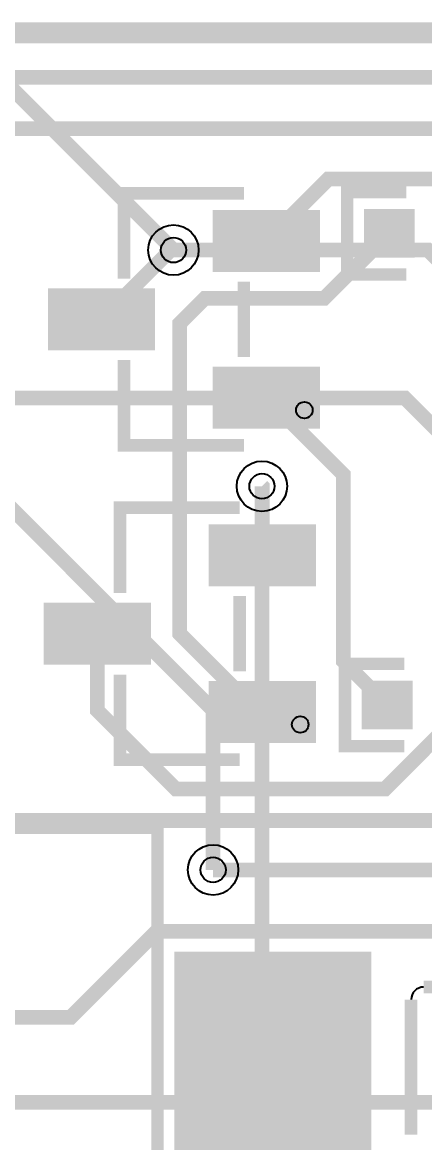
# Model space of a CAD drawing. Extents: x -5 to 4186, y -5 to 3927.
# Drawn here: x 2256 to 2448, y 2280 to 2815 of the extents above; entities that cross this region are included whole.
import ezdxf

# ---------------------------------------------------------------- set-up
doc = ezdxf.new("R2010")
doc.units = 9
for name, color, linetype, true_color in [('BoardOutLine', 7, 'Continuous', 0xff00ff), ('BottomLayer', 7, 'Continuous', 0x0000ff), ('Document', 7, 'Continuous', 0xffffff), ('Hole', 7, 'Continuous', 0x222222), ('Multi-Layer', 7, 'Continuous', 0xc0c0c0), ('TopLayer', 7, 'Continuous', 0xff0000), ('TopPasteMaskLayer', 7, 'Continuous', 0x808080), ('TopSilkLayer', 7, 'Continuous', 0xffcc00), ('TopSolderMaskLayer', 7, 'Continuous', 0x800080)]:
    doc.layers.add(name, color=color, linetype=linetype, true_color=true_color)

msp = doc.modelspace()

# ---------------------------------------------------------------- hatches: boundary and pattern name
at = {"layer": 'TopLayer'}
for points in [[(2347.76, 2724.18), (2396.98, 2724.18), (2396.98, 2696.62), (2347.76, 2696.62)], [(2442.14, 2724.65), (2442.14, 2703.39), (2419.87, 2703.39), (2419.87, 2724.65)], [(2269.02, 2686.78), (2318.24, 2686.78), (2318.24, 2659.22), (2269.02, 2659.22)], [(2347.76, 2649.38), (2396.98, 2649.38), (2396.98, 2621.82), (2347.76, 2621.82)], [(2345.76, 2574.18), (2394.98, 2574.18), (2394.98, 2546.62), (2345.76, 2546.62)], [(2267.02, 2536.78), (2316.24, 2536.78), (2316.24, 2509.22), (2267.02, 2509.22)], [(2345.76, 2499.38), (2394.98, 2499.38), (2394.98, 2471.82), (2345.76, 2471.82)], [(2441.14, 2499.65), (2441.14, 2478.39), (2418.87, 2478.39), (2418.87, 2499.65)], [(2329.36, 2228.59), (2329.36, 2370.32), (2421.49, 2370.32), (2421.49, 2228.59)]]:
    msp.add_hatch(color=256, dxfattribs=at).paths.add_polyline_path(points)
at = {"layer": 'TopPasteMaskLayer'}
for points in [[(2347.76, 2724.18), (2396.98, 2724.18), (2396.98, 2696.62), (2347.76, 2696.62)], [(2442.73, 2723.08), (2442.73, 2704.96), (2441.16, 2703.39), (2421.45, 2703.39), (2419.87, 2704.96), (2419.87, 2723.08), (2421.45, 2724.65), (2441.16, 2724.65)], [(2269.02, 2686.78), (2318.24, 2686.78), (2318.24, 2659.22), (2269.02, 2659.22)], [(2347.76, 2649.38), (2396.98, 2649.38), (2396.98, 2621.82), (2347.76, 2621.82)], [(2345.76, 2574.18), (2394.98, 2574.18), (2394.98, 2546.62), (2345.76, 2546.62)], [(2267.02, 2536.78), (2316.24, 2536.78), (2316.24, 2509.22), (2267.02, 2509.22)], [(2345.76, 2499.38), (2394.98, 2499.38), (2394.98, 2471.82), (2345.76, 2471.82)], [(2441.73, 2498.08), (2441.73, 2479.96), (2440.16, 2478.39), (2420.45, 2478.39), (2418.87, 2479.96), (2418.87, 2498.08), (2420.45, 2499.65), (2440.16, 2499.65)], [(2329.36, 2228.59), (2329.36, 2370.32), (2421.49, 2370.32), (2421.49, 2228.59)]]:
    msp.add_hatch(color=256, dxfattribs=at).paths.add_polyline_path(points)
at = {"layer": 'TopSolderMaskLayer'}
for points in [[(2443.14, 2725.65), (2443.14, 2702.39), (2418.87, 2702.39), (2418.87, 2725.65)], [(2346.76, 2725.18), (2397.98, 2725.18), (2397.98, 2695.62), (2346.76, 2695.62)], [(2268.02, 2687.78), (2319.24, 2687.78), (2319.24, 2658.22), (2268.02, 2658.22)], [(2346.76, 2650.38), (2397.98, 2650.38), (2397.98, 2620.82), (2346.76, 2620.82)], [(2344.76, 2575.18), (2395.98, 2575.18), (2395.98, 2545.62), (2344.76, 2545.62)], [(2266.02, 2537.78), (2317.24, 2537.78), (2317.24, 2508.22), (2266.02, 2508.22)], [(2344.76, 2500.38), (2395.98, 2500.38), (2395.98, 2470.82), (2344.76, 2470.82)], [(2442.14, 2500.65), (2442.14, 2477.39), (2417.87, 2477.39), (2417.87, 2500.65)], [(2328.37, 2227.59), (2328.37, 2371.32), (2422.49, 2371.32), (2422.49, 2227.59)]]:
    msp.add_hatch(color=256, dxfattribs=at).paths.add_polyline_path(points)

# ---------------------------------------------------------------- linework, layer by layer
at = {"layer": 'BoardOutLine', "const_width": 10}
msp.add_lwpolyline([(4181.09, 0), (0, 0), (0, 2809.64), (4181.09, 2809.64), (4181.09, 0)], close=True, dxfattribs=at)
at = {"layer": 'BottomLayer', "const_width": 7}
for points in [[(2327.98, 2706.04), (2246.72, 2787.3), (2176.57, 2787.3), (1991.47, 2602.2), (1991.47, 2255.59), (1903.73, 2167.85), (1903.73, 1976.77), (1918.12, 1962.38)], [(3137.47, 2491.07), (2664.43, 2491.07), (2449.46, 2706.04), (2327.98, 2706.04)], [(2543.39, 2451.28), (2543.39, 2530.48), (2438.38, 2635.49), (2182.07, 2635.49), (2156.94, 2610.36), (2156.94, 2599.53), (2116.34, 2558.93), (2097.69, 2558.93)], [(2346.9, 2410.36), (2346.9, 2486.56), (2221.19, 2612.27), (2197.77, 2612.27)], [(2370.21, 2593.37), (2370.21, 2290.43), (2604.1, 2056.54), (2604.1, 1394.31), (2594.49, 1384.7)]]:
    msp.add_lwpolyline(points, dxfattribs=at)
at = {"layer": 'Document'}
for centre in [(2390.48, 2629.69), (2388.48, 2479.69)]:
    msp.add_circle(centre, 3.94, dxfattribs=at)
at = {"layer": 'Hole'}
for centre in [(2327.98, 2706.04), (2370.21, 2593.37), (2346.9, 2410.36)]:
    msp.add_circle(centre, 6, dxfattribs=at)
at = {"layer": 'Multi-Layer'}
for centre in [(2327.98, 2706.04), (2370.21, 2593.37), (2346.9, 2410.36)]:
    msp.add_circle(centre, 12, dxfattribs=at)
at = {"layer": 'TopLayer', "const_width": 7}
for points in [[(3739.01, 1952), (3850.29, 2063.28), (3850.29, 2398.91), (3561.76, 2687.44), (3128.8, 2687.44), (3027.76, 2788.48), (1443.93, 2788.48)], [(2859.65, 2566.67), (2859.65, 2586.32), (2818.05, 2628.02), (2818.05, 2724.02), (2778.05, 2764.02), (2192.05, 2764.02)], [(2372.37, 2710.4), (2401.97, 2740), (2463, 2740), (2465.04, 2737.96), (2465.04, 2725.98)], [(2415.75, 2698.79), (2415.78, 2698.79), (2431.01, 2714.02)], [(2430.96, 2714), (2415.75, 2698.79)], [(2293.63, 2673), (2326.67, 2706.04), (2327.98, 2706.04)], [(2415.75, 2698.79), (2399.96, 2683), (2343, 2683), (2331, 2671), (2331, 2523), (2368.4, 2485.6), (2370.37, 2485.6)], [(2419.48, 2499.48), (2409, 2509.96), (2409, 2598.97), (2372.37, 2635.6)], [(2370.37, 2560.4), (2370.37, 2593.21), (2370.21, 2593.37)], [(2564.43, 2527.22), (2564.43, 2512.59), (2540.08, 2488.24), (2528.09, 2488.24), (2473.76, 2433.91), (2185.48, 2433.91)], [(2584.12, 2527.22), (2584.12, 2507.81), (2550.32, 2474.01), (2533.98, 2474.01), (2520.66, 2460.69), (2520.66, 2452.44), (2478.58, 2410.36), (2346.9, 2410.36)], [(2464.04, 2489), (2464.04, 2484.04), (2429, 2449), (2329, 2449), (2291.63, 2486.37), (2291.63, 2523)], [(2429.96, 2489), (2419.48, 2499.48)], [(2419.48, 2499.48), (2419.55, 2499.48), (2430.01, 2489.02)], [(1796.12, 2310.42), (2031.49, 2310.42), (2061.05, 2339.98), (2278.89, 2339.98), (2319.96, 2381.05), (2498.6, 2381.05), (2505.95, 2373.7)], [(2503.55, 2313.22), (2489.78, 2299.45), (2375.43, 2299.45)], [(1982.7, 2012.38), (2026.38, 2012.38), (2053, 2039), (2053, 2101), (2077, 2125), (2200.98, 2125), (2375.43, 2299.45)], [(2141.57, 2299.45), (2375.43, 2299.45)]]:
    msp.add_lwpolyline(points, dxfattribs=at)
at = {"layer": 'TopSilkLayer', "const_width": 6}
for points in [[(2361.59, 2733.09), (2304.41, 2733.09), (2304.41, 2692.47)], [(2439.14, 2733.65), (2410.87, 2733.65), (2410.87, 2694.39), (2439.14, 2694.39)], [(2361.59, 2690.93), (2361.59, 2655.07)], [(2361.59, 2612.91), (2304.41, 2612.91), (2304.41, 2653.53)], [(2359.59, 2583.09), (2302.41, 2583.09), (2302.41, 2542.47)], [(2359.59, 2540.93), (2359.59, 2505.07)], [(2438.14, 2508.65), (2409.87, 2508.65), (2409.87, 2469.39), (2438.14, 2469.39)], [(2359.59, 2462.91), (2302.41, 2462.91), (2302.41, 2503.53)], [(2559.7, 2354.45), (2447.4, 2354.45)], [(2441.4, 2348.45), (2441.4, 2284.08)]]:
    msp.add_lwpolyline(points, dxfattribs=at)
msp.add_lwpolyline([(2320.36, 2430.4), (2320.36, 2168.5), (2204.51, 2168.5), (2204.51, 2430.4), (2320.36, 2430.4)], close=True, dxfattribs=at)
at = {"layer": 'TopSilkLayer'}
msp.add_arc((2447.4, 2348.45), 6, 90, 180, dxfattribs=at)

doc.saveas('drawing.dxf')
